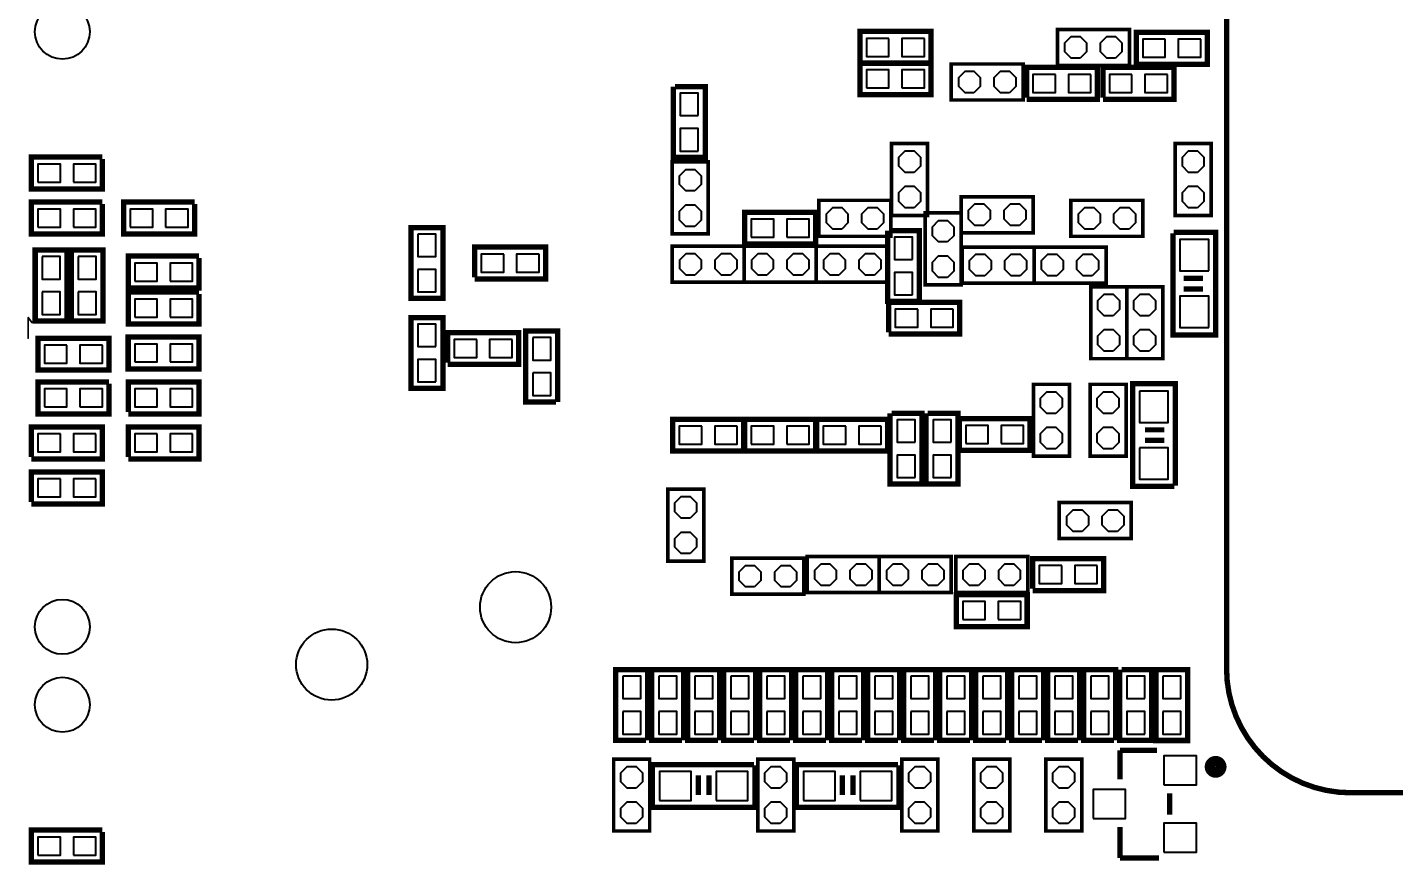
# Model space of a CAD drawing. Header units: millimetres. Extents: x -8 to 226, y -9 to 102.
# Drawn here: x 33.61 to 72.2, y 18.91 to 42.55 of the extents above; entities that cross this region are included whole.
import ezdxf

# ---------------------------------------------------------------- set-up
doc = ezdxf.new("R2010")
doc.units = ezdxf.units.MM
doc.header["$LTSCALE"] = 10
doc.layers.add('PG_SILKSCREEN_BOTTOM', color=3, linetype='Continuous')
doc.layers.add('PIN_BOTTOM', color=4, linetype='Continuous')
doc.styles.get("Standard").update_dxf_attribs({"font": 'isocp.shx', "width": 0.707, "bigfont": 'hztxt.shx'})

msp = doc.modelspace()

# ---------------------------------------------------------------- linework, layer by layer
at = {"layer": 'PG_SILKSCREEN_BOTTOM'}
for points in [[(67.452494, 74.560176, 0.1524, 0.1524, 0), (67.452494, 24.43988, 0.1524, 0.1524, 0)], [(57.107836, 41.533318, 0.150114, 0.150114, 0), (59.107832, 41.533318, 0.150114, 0.150114, 0), (59.107832, 42.433494, 0.150114, 0.150114, 0), (57.107836, 42.433494, 0.150114, 0.150114, 0), (57.107836, 41.583356, 0.150114, 0.150114, 0)], [(59.107832, 41.544494, 0.150114, 0.150114, 0), (57.107836, 41.544494, 0.150114, 0.150114, 0), (57.107836, 40.644318, 0.150114, 0.150114, 0), (59.107832, 40.644318, 0.150114, 0.150114, 0), (59.107832, 41.494456, 0.150114, 0.150114, 0)], [(61.806836, 40.517318, 0.150114, 0.150114, 0), (63.806832, 40.517318, 0.150114, 0.150114, 0), (63.806832, 41.417494, 0.150114, 0.150114, 0), (61.806836, 41.417494, 0.150114, 0.150114, 0), (61.806836, 40.567356, 0.150114, 0.150114, 0)], [(63.965836, 40.517318, 0.150114, 0.150114, 0), (65.965832, 40.517318, 0.150114, 0.150114, 0), (65.965832, 41.417494, 0.150114, 0.150114, 0), (63.965836, 41.417494, 0.150114, 0.150114, 0), (63.965836, 40.567356, 0.150114, 0.150114, 0)], [(51.8414, 40.87495, 0.150114, 0.150114, 0), (51.8414, 38.874954, 0.150114, 0.150114, 0), (52.741576, 38.874954, 0.150114, 0.150114, 0), (52.741576, 40.87495, 0.150114, 0.150114, 0), (51.891438, 40.87495, 0.150114, 0.150114, 0)], [(35.727132, 38.885114, 0.150114, 0.150114, 0), (33.727136, 38.885114, 0.150114, 0.150114, 0), (33.727136, 37.984938, 0.150114, 0.150114, 0), (35.727132, 37.984938, 0.150114, 0.150114, 0), (35.727132, 38.835076, 0.150114, 0.150114, 0)], [(35.727132, 37.615114, 0.150114, 0.150114, 0), (33.727136, 37.615114, 0.150114, 0.150114, 0), (33.727136, 36.714938, 0.150114, 0.150114, 0), (35.727132, 36.714938, 0.150114, 0.150114, 0), (35.727132, 37.565076, 0.150114, 0.150114, 0)], [(38.330632, 37.615114, 0.150114, 0.150114, 0), (36.330636, 37.615114, 0.150114, 0.150114, 0), (36.330636, 36.714938, 0.150114, 0.150114, 0), (38.330632, 36.714938, 0.150114, 0.150114, 0), (38.330632, 37.565076, 0.150114, 0.150114, 0)], [(57.8866, 36.81095, 0.150114, 0.150114, 0), (57.8866, 34.810954, 0.150114, 0.150114, 0), (58.786776, 34.810954, 0.150114, 0.150114, 0), (58.786776, 36.81095, 0.150114, 0.150114, 0), (57.936638, 36.81095, 0.150114, 0.150114, 0)], [(65.936368, 36.738052, 0.150114, 0.150114, 0), (65.936368, 33.864042, 0.150114, 0.150114, 0), (67.140328, 33.864042, 0.150114, 0.150114, 0), (67.140328, 36.763452, 0.150114, 0.150114, 0), (65.956688, 36.763452, 0.150114, 0.150114, 0)], [(46.236636, 35.444938, 0.150114, 0.150114, 0), (48.236632, 35.444938, 0.150114, 0.150114, 0), (48.236632, 36.345114, 0.150114, 0.150114, 0), (46.236636, 36.345114, 0.150114, 0.150114, 0), (46.236636, 35.494976, 0.150114, 0.150114, 0)], [(38.457632, 36.091114, 0.150114, 0.150114, 0), (36.457636, 36.091114, 0.150114, 0.150114, 0), (36.457636, 35.190938, 0.150114, 0.150114, 0), (38.457632, 35.190938, 0.150114, 0.150114, 0), (38.457632, 36.041076, 0.150114, 0.150114, 0)], [(66.240914, 35.465766, 0.150114, 0.150114, 0), (66.790824, 35.465766, 0.150114, 0.150114, 0)], [(38.457632, 35.075114, 0.150114, 0.150114, 0), (36.457636, 35.075114, 0.150114, 0.150114, 0), (36.457636, 34.174938, 0.150114, 0.150114, 0), (38.457632, 34.174938, 0.150114, 0.150114, 0), (38.457632, 35.025076, 0.150114, 0.150114, 0)], [(66.240914, 35.165538, 0.150114, 0.150114, 0), (66.790824, 35.165538, 0.150114, 0.150114, 0)], [(57.92089, 33.887664, 0.150114, 0.150114, 0), (59.920886, 33.887664, 0.150114, 0.150114, 0), (59.920886, 34.78784, 0.150114, 0.150114, 0), (57.92089, 34.78784, 0.150114, 0.150114, 0), (57.92089, 33.937702, 0.150114, 0.150114, 0)], [(45.474636, 33.031938, 0.150114, 0.150114, 0), (47.474632, 33.031938, 0.150114, 0.150114, 0), (47.474632, 33.932114, 0.150114, 0.150114, 0), (45.474636, 33.932114, 0.150114, 0.150114, 0), (45.474636, 33.081976, 0.150114, 0.150114, 0)], [(48.575722, 31.974028, 0.150114, 0.150114, 0), (48.575722, 33.974024, 0.150114, 0.150114, 0), (47.675546, 33.974024, 0.150114, 0.150114, 0), (47.675546, 31.974028, 0.150114, 0.150114, 0), (48.525684, 31.974028, 0.150114, 0.150114, 0)], [(35.912806, 32.535114, 0.150114, 0.150114, 0), (33.91281, 32.535114, 0.150114, 0.150114, 0), (33.91281, 31.634938, 0.150114, 0.150114, 0), (35.912806, 31.634938, 0.150114, 0.150114, 0), (35.912806, 32.485076, 0.150114, 0.150114, 0)], [(36.45789, 31.634938, 0.150114, 0.150114, 0), (38.457886, 31.634938, 0.150114, 0.150114, 0), (38.457886, 32.535114, 0.150114, 0.150114, 0), (36.45789, 32.535114, 0.150114, 0.150114, 0), (36.45789, 31.684976, 0.150114, 0.150114, 0)], [(66.002408, 29.613352, 0.150114, 0.150114, 0), (66.002408, 32.487362, 0.150114, 0.150114, 0), (64.798448, 32.487362, 0.150114, 0.150114, 0), (64.798448, 29.587952, 0.150114, 0.150114, 0), (65.982088, 29.587952, 0.150114, 0.150114, 0)], [(57.956196, 31.65475, 0.150114, 0.150114, 0), (57.956196, 29.654754, 0.150114, 0.150114, 0), (58.856372, 29.654754, 0.150114, 0.150114, 0), (58.856372, 31.65475, 0.150114, 0.150114, 0), (58.006234, 31.65475, 0.150114, 0.150114, 0)], [(58.972196, 31.65475, 0.150114, 0.150114, 0), (58.972196, 29.654754, 0.150114, 0.150114, 0), (59.872372, 29.654754, 0.150114, 0.150114, 0), (59.872372, 31.65475, 0.150114, 0.150114, 0), (59.022234, 31.65475, 0.150114, 0.150114, 0)], [(33.727136, 30.364938, 0.150114, 0.150114, 0), (35.727132, 30.364938, 0.150114, 0.150114, 0), (35.727132, 31.265114, 0.150114, 0.150114, 0), (33.727136, 31.265114, 0.150114, 0.150114, 0), (33.727136, 30.414976, 0.150114, 0.150114, 0)], [(36.45789, 30.364938, 0.150114, 0.150114, 0), (38.457886, 30.364938, 0.150114, 0.150114, 0), (38.457886, 31.265114, 0.150114, 0.150114, 0), (36.45789, 31.265114, 0.150114, 0.150114, 0), (36.45789, 30.414976, 0.150114, 0.150114, 0)], [(55.856886, 31.48584, 0.150114, 0.150114, 0), (53.85689, 31.48584, 0.150114, 0.150114, 0), (53.85689, 30.585664, 0.150114, 0.150114, 0), (55.856886, 30.585664, 0.150114, 0.150114, 0), (55.856886, 31.435802, 0.150114, 0.150114, 0)], [(55.88889, 30.585664, 0.150114, 0.150114, 0), (57.888886, 30.585664, 0.150114, 0.150114, 0), (57.888886, 31.48584, 0.150114, 0.150114, 0), (55.88889, 31.48584, 0.150114, 0.150114, 0), (55.88889, 30.635702, 0.150114, 0.150114, 0)], [(65.697862, 31.185866, 0.150114, 0.150114, 0), (65.147952, 31.185866, 0.150114, 0.150114, 0)], [(65.697862, 30.885638, 0.150114, 0.150114, 0), (65.147952, 30.885638, 0.150114, 0.150114, 0)], [(33.727136, 29.094938, 0.150114, 0.150114, 0), (35.727132, 29.094938, 0.150114, 0.150114, 0), (35.727132, 29.995114, 0.150114, 0.150114, 0), (33.727136, 29.995114, 0.150114, 0.150114, 0), (33.727136, 29.144976, 0.150114, 0.150114, 0)], [(61.98489, 26.648664, 0.150114, 0.150114, 0), (63.984886, 26.648664, 0.150114, 0.150114, 0), (63.984886, 27.54884, 0.150114, 0.150114, 0), (61.98489, 27.54884, 0.150114, 0.150114, 0), (61.98489, 26.698702, 0.150114, 0.150114, 0)], [(51.115722, 22.415754, 0.150114, 0.150114, 0), (51.115722, 24.41575, 0.150114, 0.150114, 0), (50.215546, 24.41575, 0.150114, 0.150114, 0), (50.215546, 22.415754, 0.150114, 0.150114, 0), (51.065684, 22.415754, 0.150114, 0.150114, 0)], [(52.131722, 22.415754, 0.150114, 0.150114, 0), (52.131722, 24.41575, 0.150114, 0.150114, 0), (51.231546, 24.41575, 0.150114, 0.150114, 0), (51.231546, 22.415754, 0.150114, 0.150114, 0), (52.081684, 22.415754, 0.150114, 0.150114, 0)], [(53.147722, 22.415754, 0.150114, 0.150114, 0), (53.147722, 24.41575, 0.150114, 0.150114, 0), (52.247546, 24.41575, 0.150114, 0.150114, 0), (52.247546, 22.415754, 0.150114, 0.150114, 0), (53.097684, 22.415754, 0.150114, 0.150114, 0)], [(54.163722, 22.415754, 0.150114, 0.150114, 0), (54.163722, 24.41575, 0.150114, 0.150114, 0), (53.263546, 24.41575, 0.150114, 0.150114, 0), (53.263546, 22.415754, 0.150114, 0.150114, 0), (54.113684, 22.415754, 0.150114, 0.150114, 0)], [(55.179722, 22.415754, 0.150114, 0.150114, 0), (55.179722, 24.41575, 0.150114, 0.150114, 0), (54.279546, 24.41575, 0.150114, 0.150114, 0), (54.279546, 22.415754, 0.150114, 0.150114, 0), (55.129684, 22.415754, 0.150114, 0.150114, 0)], [(56.195722, 22.415754, 0.150114, 0.150114, 0), (56.195722, 24.41575, 0.150114, 0.150114, 0), (55.295546, 24.41575, 0.150114, 0.150114, 0), (55.295546, 22.415754, 0.150114, 0.150114, 0), (56.145684, 22.415754, 0.150114, 0.150114, 0)], [(57.211722, 22.415754, 0.150114, 0.150114, 0), (57.211722, 24.41575, 0.150114, 0.150114, 0), (56.311546, 24.41575, 0.150114, 0.150114, 0), (56.311546, 22.415754, 0.150114, 0.150114, 0), (57.161684, 22.415754, 0.150114, 0.150114, 0)], [(58.227722, 22.415754, 0.150114, 0.150114, 0), (58.227722, 24.41575, 0.150114, 0.150114, 0), (57.327546, 24.41575, 0.150114, 0.150114, 0), (57.327546, 22.415754, 0.150114, 0.150114, 0), (58.177684, 22.415754, 0.150114, 0.150114, 0)], [(59.243722, 22.415754, 0.150114, 0.150114, 0), (59.243722, 24.41575, 0.150114, 0.150114, 0), (58.343546, 24.41575, 0.150114, 0.150114, 0), (58.343546, 22.415754, 0.150114, 0.150114, 0), (59.193684, 22.415754, 0.150114, 0.150114, 0)], [(60.259722, 22.415754, 0.150114, 0.150114, 0), (60.259722, 24.41575, 0.150114, 0.150114, 0), (59.359546, 24.41575, 0.150114, 0.150114, 0), (59.359546, 22.415754, 0.150114, 0.150114, 0), (60.209684, 22.415754, 0.150114, 0.150114, 0)], [(61.275722, 22.415754, 0.150114, 0.150114, 0), (61.275722, 24.41575, 0.150114, 0.150114, 0), (60.375546, 24.41575, 0.150114, 0.150114, 0), (60.375546, 22.415754, 0.150114, 0.150114, 0), (61.225684, 22.415754, 0.150114, 0.150114, 0)], [(62.291722, 22.415754, 0.150114, 0.150114, 0), (62.291722, 24.41575, 0.150114, 0.150114, 0), (61.391546, 24.41575, 0.150114, 0.150114, 0), (61.391546, 22.415754, 0.150114, 0.150114, 0), (62.241684, 22.415754, 0.150114, 0.150114, 0)], [(63.307722, 22.415754, 0.150114, 0.150114, 0), (63.307722, 24.41575, 0.150114, 0.150114, 0), (62.407546, 24.41575, 0.150114, 0.150114, 0), (62.407546, 22.415754, 0.150114, 0.150114, 0), (63.257684, 22.415754, 0.150114, 0.150114, 0)], [(64.323722, 22.415754, 0.150114, 0.150114, 0), (64.323722, 24.41575, 0.150114, 0.150114, 0), (63.423546, 24.41575, 0.150114, 0.150114, 0), (63.423546, 22.415754, 0.150114, 0.150114, 0), (64.273684, 22.415754, 0.150114, 0.150114, 0)], [(64.439546, 24.41575, 0.150114, 0.150114, 0), (64.439546, 22.415754, 0.150114, 0.150114, 0), (65.339722, 22.415754, 0.150114, 0.150114, 0), (65.339722, 24.41575, 0.150114, 0.150114, 0), (64.489584, 24.41575, 0.150114, 0.150114, 0)], [(70.952614, 20.940014, 0.1524, 0.1524, -0.414211), (67.452494, 24.43988, 0.1524, 0.1524, 0)], [(65.493646, 22.141688, 0.150114, 0.150114, 0), (64.44361, 22.141688, 0.150114, 0.150114, 0)], [(64.44361, 22.141688, 0.150114, 0.150114, 0), (64.44361, 21.321776, 0.150114, 0.150114, 0)], [(54.120034, 21.734272, 0.150114, 0.150114, 0), (51.246024, 21.734272, 0.150114, 0.150114, 0), (51.246024, 20.530312, 0.150114, 0.150114, 0), (54.145434, 20.530312, 0.150114, 0.150114, 0), (54.145434, 21.713952, 0.150114, 0.150114, 0)], [(58.184034, 21.734272, 0.150114, 0.150114, 0), (55.310024, 21.734272, 0.150114, 0.150114, 0), (55.310024, 20.530312, 0.150114, 0.150114, 0), (58.209434, 20.530312, 0.150114, 0.150114, 0), (58.209434, 21.713952, 0.150114, 0.150114, 0)], [(52.54752, 21.429726, 0.150114, 0.150114, 0), (52.54752, 20.879816, 0.150114, 0.150114, 0)], [(52.847748, 21.429726, 0.150114, 0.150114, 0), (52.847748, 20.879816, 0.150114, 0.150114, 0)], [(56.61152, 21.429726, 0.150114, 0.150114, 0), (56.61152, 20.879816, 0.150114, 0.150114, 0)], [(56.911748, 21.429726, 0.150114, 0.150114, 0), (56.911748, 20.879816, 0.150114, 0.150114, 0)], [(65.843658, 20.321778, 0.150114, 0.150114, 0), (65.843658, 20.921726, 0.150114, 0.150114, 0)], [(70.952614, 20.940014, 0.1524, 0.1524, 0), (76.550774, 20.940014, 0.1524, 0.1524, 0)], [(35.727132, 19.885152, 0.150114, 0.150114, 0), (33.727136, 19.885152, 0.150114, 0.150114, 0), (33.727136, 18.984976, 0.150114, 0.150114, 0), (35.727132, 18.984976, 0.150114, 0.150114, 0), (35.727132, 19.835114, 0.150114, 0.150114, 0)], [(64.44361, 19.971766, 0.150114, 0.150114, 0), (64.44361, 19.101816, 0.150114, 0.150114, 0)], [(64.44361, 19.101816, 0.150114, 0.150114, 0), (65.543684, 19.101816, 0.150114, 0.150114, 0)]]:
    msp.add_lwpolyline(points, format="xyseb", dxfattribs=at)
for points in [[(64.711834, 42.491406, 0.1016, 0.1016, 0), (62.679834, 42.491406, 0.1016, 0.1016, 0), (62.679834, 41.475406, 0.1016, 0.1016, 0), (64.711834, 41.475406, 0.1016, 0.1016, 0)], [(64.90589, 41.507664, 0.1524, 0.1524, 0), (66.905886, 41.507664, 0.1524, 0.1524, 0), (66.905886, 42.40784, 0.1524, 0.1524, 0), (64.90589, 42.40784, 0.1524, 0.1524, 0)], [(61.714888, 41.513252, 0.1016, 0.1016, 0), (59.682888, 41.513252, 0.1016, 0.1016, 0), (59.682888, 40.497252, 0.1016, 0.1016, 0), (61.714888, 40.497252, 0.1016, 0.1016, 0)], [(57.999884, 39.271702, 0.1016, 0.1016, 0), (57.999884, 37.239702, 0.1016, 0.1016, 0), (59.015884, 37.239702, 0.1016, 0.1016, 0), (59.015884, 39.271702, 0.1016, 0.1016, 0)], [(67.016884, 37.239702, 0.1016, 0.1016, 0), (67.016884, 39.271702, 0.1016, 0.1016, 0), (66.000884, 39.271702, 0.1016, 0.1016, 0), (66.000884, 37.239702, 0.1016, 0.1016, 0)], [(52.824888, 36.719002, 0.1016, 0.1016, 0), (52.824888, 38.751002, 0.1016, 0.1016, 0), (51.808888, 38.751002, 0.1016, 0.1016, 0), (51.808888, 36.719002, 0.1016, 0.1016, 0)], [(61.994288, 37.766752, 0.1016, 0.1016, 0), (59.962288, 37.766752, 0.1016, 0.1016, 0), (59.962288, 36.750752, 0.1016, 0.1016, 0), (61.994288, 36.750752, 0.1016, 0.1016, 0)], [(55.948834, 36.649406, 0.1016, 0.1016, 0), (57.980834, 36.649406, 0.1016, 0.1016, 0), (57.980834, 37.665406, 0.1016, 0.1016, 0), (55.948834, 37.665406, 0.1016, 0.1016, 0)], [(63.060834, 36.649406, 0.1016, 0.1016, 0), (65.092834, 36.649406, 0.1016, 0.1016, 0), (65.092834, 37.665406, 0.1016, 0.1016, 0), (63.060834, 37.665406, 0.1016, 0.1016, 0)], [(55.856886, 37.32784, 0.1524, 0.1524, 0), (53.85689, 37.32784, 0.1524, 0.1524, 0), (53.85689, 36.427664, 0.1524, 0.1524, 0), (55.856886, 36.427664, 0.1524, 0.1524, 0)], [(59.962288, 35.277552, 0.1016, 0.1016, 0), (59.962288, 37.309552, 0.1016, 0.1016, 0), (58.946288, 37.309552, 0.1016, 0.1016, 0), (58.946288, 35.277552, 0.1016, 0.1016, 0)], [(45.337222, 34.895028, 0.1524, 0.1524, 0), (45.337222, 36.895024, 0.1524, 0.1524, 0), (44.437046, 36.895024, 0.1524, 0.1524, 0), (44.437046, 34.895028, 0.1524, 0.1524, 0)], [(34.732722, 34.260028, 0.1524, 0.1524, 0), (34.732722, 36.260024, 0.1524, 0.1524, 0), (33.832546, 36.260024, 0.1524, 0.1524, 0), (33.832546, 34.260028, 0.1524, 0.1524, 0)], [(35.748722, 34.260028, 0.1524, 0.1524, 0), (35.748722, 36.260024, 0.1524, 0.1524, 0), (34.848546, 36.260024, 0.1524, 0.1524, 0), (34.848546, 34.260028, 0.1524, 0.1524, 0)], [(53.840888, 36.369752, 0.1016, 0.1016, 0), (51.808888, 36.369752, 0.1016, 0.1016, 0), (51.808888, 35.353752, 0.1016, 0.1016, 0), (53.840888, 35.353752, 0.1016, 0.1016, 0)], [(55.872888, 36.369752, 0.1016, 0.1016, 0), (53.840888, 36.369752, 0.1016, 0.1016, 0), (53.840888, 35.353752, 0.1016, 0.1016, 0), (55.872888, 35.353752, 0.1016, 0.1016, 0)], [(55.872888, 35.353752, 0.1016, 0.1016, 0), (57.904888, 35.353752, 0.1016, 0.1016, 0), (57.904888, 36.369752, 0.1016, 0.1016, 0), (55.872888, 36.369752, 0.1016, 0.1016, 0)], [(62.019688, 36.344352, 0.1016, 0.1016, 0), (59.987688, 36.344352, 0.1016, 0.1016, 0), (59.987688, 35.328352, 0.1016, 0.1016, 0), (62.019688, 35.328352, 0.1016, 0.1016, 0)], [(62.019688, 35.328352, 0.1016, 0.1016, 0), (64.051688, 35.328352, 0.1016, 0.1016, 0), (64.051688, 36.344352, 0.1016, 0.1016, 0), (62.019688, 36.344352, 0.1016, 0.1016, 0)], [(63.619888, 35.226752, 0.1016, 0.1016, 0), (63.619888, 33.194752, 0.1016, 0.1016, 0), (64.635888, 33.194752, 0.1016, 0.1016, 0), (64.635888, 35.226752, 0.1016, 0.1016, 0)], [(64.635888, 35.226752, 0.1016, 0.1016, 0), (64.635888, 33.194752, 0.1016, 0.1016, 0), (65.651888, 33.194752, 0.1016, 0.1016, 0), (65.651888, 35.226752, 0.1016, 0.1016, 0)], [(44.437046, 34.355024, 0.1524, 0.1524, 0), (44.437046, 32.355028, 0.1524, 0.1524, 0), (45.337222, 32.355028, 0.1524, 0.1524, 0), (45.337222, 34.355024, 0.1524, 0.1524, 0)], [(33.91281, 32.871664, 0.1524, 0.1524, 0), (35.912806, 32.871664, 0.1524, 0.1524, 0), (35.912806, 33.77184, 0.1524, 0.1524, 0), (33.91281, 33.77184, 0.1524, 0.1524, 0)], [(38.457632, 33.805114, 0.1524, 0.1524, 0), (36.457636, 33.805114, 0.1524, 0.1524, 0), (36.457636, 32.904938, 0.1524, 0.1524, 0), (38.457632, 32.904938, 0.1524, 0.1524, 0)], [(63.016384, 30.438852, 0.1016, 0.1016, 0), (63.016384, 32.470852, 0.1016, 0.1016, 0), (62.000384, 32.470852, 0.1016, 0.1016, 0), (62.000384, 30.438852, 0.1016, 0.1016, 0)], [(64.616584, 30.438852, 0.1016, 0.1016, 0), (64.616584, 32.470852, 0.1016, 0.1016, 0), (63.600584, 32.470852, 0.1016, 0.1016, 0), (63.600584, 30.438852, 0.1016, 0.1016, 0)], [(51.82489, 30.585664, 0.1524, 0.1524, 0), (53.824886, 30.585664, 0.1524, 0.1524, 0), (53.824886, 31.48584, 0.1524, 0.1524, 0), (51.82489, 31.48584, 0.1524, 0.1524, 0)], [(61.908182, 31.50489, 0.1524, 0.1524, 0), (59.908186, 31.50489, 0.1524, 0.1524, 0), (59.908186, 30.604714, 0.1524, 0.1524, 0), (61.908182, 30.604714, 0.1524, 0.1524, 0)], [(51.681888, 29.511752, 0.1016, 0.1016, 0), (51.681888, 27.479752, 0.1016, 0.1016, 0), (52.697888, 27.479752, 0.1016, 0.1016, 0), (52.697888, 29.511752, 0.1016, 0.1016, 0)], [(62.730888, 28.114752, 0.1016, 0.1016, 0), (64.762888, 28.114752, 0.1016, 0.1016, 0), (64.762888, 29.130752, 0.1016, 0.1016, 0), (62.730888, 29.130752, 0.1016, 0.1016, 0)], [(53.491384, 26.546302, 0.1016, 0.1016, 0), (55.523384, 26.546302, 0.1016, 0.1016, 0), (55.523384, 27.562302, 0.1016, 0.1016, 0), (53.491384, 27.562302, 0.1016, 0.1016, 0)], [(55.618888, 26.590752, 0.1016, 0.1016, 0), (57.650888, 26.590752, 0.1016, 0.1016, 0), (57.650888, 27.606752, 0.1016, 0.1016, 0), (55.618888, 27.606752, 0.1016, 0.1016, 0)], [(59.682888, 27.606752, 0.1016, 0.1016, 0), (57.650888, 27.606752, 0.1016, 0.1016, 0), (57.650888, 26.590752, 0.1016, 0.1016, 0), (59.682888, 26.590752, 0.1016, 0.1016, 0)], [(61.841888, 27.606752, 0.1016, 0.1016, 0), (59.809888, 27.606752, 0.1016, 0.1016, 0), (59.809888, 26.590752, 0.1016, 0.1016, 0), (61.841888, 26.590752, 0.1016, 0.1016, 0)], [(61.825886, 26.53284, 0.1524, 0.1524, 0), (59.82589, 26.53284, 0.1524, 0.1524, 0), (59.82589, 25.632664, 0.1524, 0.1524, 0), (61.825886, 25.632664, 0.1524, 0.1524, 0)], [(66.355722, 22.415754, 0.1524, 0.1524, 0), (66.355722, 24.41575, 0.1524, 0.1524, 0), (65.455546, 24.41575, 0.1524, 0.1524, 0), (65.455546, 22.415754, 0.1524, 0.1524, 0)], [(50.157634, 21.891752, 0.1016, 0.1016, 0), (50.157634, 19.859752, 0.1016, 0.1016, 0), (51.173634, 19.859752, 0.1016, 0.1016, 0), (51.173634, 21.891752, 0.1016, 0.1016, 0)], [(54.221634, 21.891752, 0.1016, 0.1016, 0), (54.221634, 19.859752, 0.1016, 0.1016, 0), (55.237634, 19.859752, 0.1016, 0.1016, 0), (55.237634, 21.891752, 0.1016, 0.1016, 0)], [(58.285634, 21.891752, 0.1016, 0.1016, 0), (58.285634, 19.859752, 0.1016, 0.1016, 0), (59.301634, 19.859752, 0.1016, 0.1016, 0), (59.301634, 21.891752, 0.1016, 0.1016, 0)], [(60.317634, 21.891752, 0.1016, 0.1016, 0), (60.317634, 19.859752, 0.1016, 0.1016, 0), (61.333634, 19.859752, 0.1016, 0.1016, 0), (61.333634, 21.891752, 0.1016, 0.1016, 0)], [(62.349634, 21.891752, 0.1016, 0.1016, 0), (62.349634, 19.859752, 0.1016, 0.1016, 0), (63.365634, 19.859752, 0.1016, 0.1016, 0), (63.365634, 21.891752, 0.1016, 0.1016, 0)], [(67.301618, 21.671788, 0.299974, 0.299974, 1), (66.985642, 21.671788, 0.299974, 0.299974, 1)]]:
    msp.add_lwpolyline(points, format="xyseb", close=True, dxfattribs=at)
at = {"layer": 'PIN_BOTTOM'}
for points in [[(57.925462, 42.237406), (57.290462, 42.237406), (57.290462, 41.729406), (57.925462, 41.729406)], [(58.925206, 42.237406), (58.290206, 42.237406), (58.290206, 41.729406), (58.925206, 41.729406)], [(63.321956, 41.678606), (63.06946, 41.678606), (62.890908, 41.857158), (62.890908, 42.109654), (63.06946, 42.288206), (63.321956, 42.288206), (63.500508, 42.109654), (63.500508, 41.857158)], [(64.322208, 41.678606), (64.069712, 41.678606), (63.89116, 41.857158), (63.89116, 42.109654), (64.069712, 42.288206), (64.322208, 42.288206), (64.50076, 42.109654), (64.50076, 41.857158)], [(65.723516, 42.211752), (65.088516, 42.211752), (65.088516, 41.703752), (65.723516, 41.703752)], [(66.72326, 42.211752), (66.08826, 42.211752), (66.08826, 41.703752), (66.72326, 41.703752)], [(57.290462, 40.840406), (57.925462, 40.840406), (57.925462, 41.348406), (57.290462, 41.348406)], [(58.290206, 40.840406), (58.925206, 40.840406), (58.925206, 41.348406), (58.290206, 41.348406)], [(60.32501, 40.700452), (60.072514, 40.700452), (59.893962, 40.879004), (59.893962, 41.1315), (60.072514, 41.310052), (60.32501, 41.310052), (60.503562, 41.1315), (60.503562, 40.879004)], [(61.325262, 40.700452), (61.072766, 40.700452), (60.894214, 40.879004), (60.894214, 41.1315), (61.072766, 41.310052), (61.325262, 41.310052), (61.503814, 41.1315), (61.503814, 40.879004)], [(62.624462, 41.221406), (61.989462, 41.221406), (61.989462, 40.713406), (62.624462, 40.713406)], [(63.624206, 41.221406), (62.989206, 41.221406), (62.989206, 40.713406), (63.624206, 40.713406)], [(64.783462, 41.221406), (64.148462, 41.221406), (64.148462, 40.713406), (64.783462, 40.713406)], [(65.783206, 41.221406), (65.148206, 41.221406), (65.148206, 40.713406), (65.783206, 40.713406)], [(52.545488, 40.057324), (52.545488, 40.692324), (52.037488, 40.692324), (52.037488, 40.057324)], [(52.545488, 39.05758), (52.545488, 39.69258), (52.037488, 39.69258), (52.037488, 39.05758)], [(58.634132, 38.451028), (58.381636, 38.451028), (58.203084, 38.62958), (58.203084, 38.882076), (58.381636, 39.060628), (58.634132, 39.060628), (58.812684, 38.882076), (58.812684, 38.62958)], [(66.635132, 38.451028), (66.382636, 38.451028), (66.204084, 38.62958), (66.204084, 38.882076), (66.382636, 39.060628), (66.635132, 39.060628), (66.813684, 38.882076), (66.813684, 38.62958)], [(33.909762, 38.181026), (34.544762, 38.181026), (34.544762, 38.689026), (33.909762, 38.689026)], [(34.909506, 38.181026), (35.544506, 38.181026), (35.544506, 38.689026), (34.909506, 38.689026)], [(52.443136, 37.930328), (52.19064, 37.930328), (52.012088, 38.10888), (52.012088, 38.361376), (52.19064, 38.539928), (52.443136, 38.539928), (52.621688, 38.361376), (52.621688, 38.10888)], [(58.634132, 37.450776), (58.381636, 37.450776), (58.203084, 37.629328), (58.203084, 37.881824), (58.381636, 38.060376), (58.634132, 38.060376), (58.812684, 37.881824), (58.812684, 37.629328)], [(66.635132, 37.450776), (66.382636, 37.450776), (66.204084, 37.629328), (66.204084, 37.881824), (66.382636, 38.060376), (66.635132, 38.060376), (66.813684, 37.881824), (66.813684, 37.629328)], [(52.443136, 36.930076), (52.19064, 36.930076), (52.012088, 37.108628), (52.012088, 37.361124), (52.19064, 37.539676), (52.443136, 37.539676), (52.621688, 37.361124), (52.621688, 37.108628)], [(56.590956, 36.852606), (56.33846, 36.852606), (56.159908, 37.031158), (56.159908, 37.283654), (56.33846, 37.462206), (56.590956, 37.462206), (56.769508, 37.283654), (56.769508, 37.031158)], [(57.591208, 36.852606), (57.338712, 36.852606), (57.16016, 37.031158), (57.16016, 37.283654), (57.338712, 37.462206), (57.591208, 37.462206), (57.76976, 37.283654), (57.76976, 37.031158)], [(60.60441, 36.953952), (60.351914, 36.953952), (60.173362, 37.132504), (60.173362, 37.385), (60.351914, 37.563552), (60.60441, 37.563552), (60.782962, 37.385), (60.782962, 37.132504)], [(61.604662, 36.953952), (61.352166, 36.953952), (61.173614, 37.132504), (61.173614, 37.385), (61.352166, 37.563552), (61.604662, 37.563552), (61.783214, 37.385), (61.783214, 37.132504)], [(63.702956, 36.852606), (63.45046, 36.852606), (63.271908, 37.031158), (63.271908, 37.283654), (63.45046, 37.462206), (63.702956, 37.462206), (63.881508, 37.283654), (63.881508, 37.031158)], [(64.703208, 36.852606), (64.450712, 36.852606), (64.27216, 37.031158), (64.27216, 37.283654), (64.450712, 37.462206), (64.703208, 37.462206), (64.88176, 37.283654), (64.88176, 37.031158)], [(33.909762, 36.911026), (34.544762, 36.911026), (34.544762, 37.419026), (33.909762, 37.419026)], [(34.909506, 36.911026), (35.544506, 36.911026), (35.544506, 37.419026), (34.909506, 37.419026)], [(36.513262, 36.911026), (37.148262, 36.911026), (37.148262, 37.419026), (36.513262, 37.419026)], [(37.513006, 36.911026), (38.148006, 36.911026), (38.148006, 37.419026), (37.513006, 37.419026)], [(54.039516, 36.623752), (54.674516, 36.623752), (54.674516, 37.131752), (54.039516, 37.131752)], [(55.03926, 36.623752), (55.67426, 36.623752), (55.67426, 37.131752), (55.03926, 37.131752)], [(59.580536, 36.488878), (59.32804, 36.488878), (59.149488, 36.66743), (59.149488, 36.919926), (59.32804, 37.098478), (59.580536, 37.098478), (59.759088, 36.919926), (59.759088, 36.66743)], [(44.633134, 36.712398), (44.633134, 36.077398), (45.141134, 36.077398), (45.141134, 36.712398)], [(58.590688, 35.993324), (58.590688, 36.628324), (58.082688, 36.628324), (58.082688, 35.993324)], [(66.947288, 35.671252), (66.947288, 36.560252), (66.134488, 36.560252), (66.134488, 35.671252)], [(34.028634, 36.077398), (34.028634, 35.442398), (34.536634, 35.442398), (34.536634, 36.077398)], [(35.044634, 36.077398), (35.044634, 35.442398), (35.552634, 35.442398), (35.552634, 36.077398)], [(36.640262, 35.387026), (37.275262, 35.387026), (37.275262, 35.895026), (36.640262, 35.895026)], [(37.640006, 35.387026), (38.275006, 35.387026), (38.275006, 35.895026), (37.640006, 35.895026)], [(47.054262, 36.149026), (46.419262, 36.149026), (46.419262, 35.641026), (47.054262, 35.641026)], [(48.054006, 36.149026), (47.419006, 36.149026), (47.419006, 35.641026), (48.054006, 35.641026)], [(52.45101, 35.556952), (52.198514, 35.556952), (52.019962, 35.735504), (52.019962, 35.988), (52.198514, 36.166552), (52.45101, 36.166552), (52.629562, 35.988), (52.629562, 35.735504)], [(53.451262, 35.556952), (53.198766, 35.556952), (53.020214, 35.735504), (53.020214, 35.988), (53.198766, 36.166552), (53.451262, 36.166552), (53.629814, 35.988), (53.629814, 35.735504)], [(54.48301, 35.556952), (54.230514, 35.556952), (54.051962, 35.735504), (54.051962, 35.988), (54.230514, 36.166552), (54.48301, 36.166552), (54.661562, 35.988), (54.661562, 35.735504)], [(55.483262, 35.556952), (55.230766, 35.556952), (55.052214, 35.735504), (55.052214, 35.988), (55.230766, 36.166552), (55.483262, 36.166552), (55.661814, 35.988), (55.661814, 35.735504)], [(56.51501, 35.556952), (56.262514, 35.556952), (56.083962, 35.735504), (56.083962, 35.988), (56.262514, 36.166552), (56.51501, 36.166552), (56.693562, 35.988), (56.693562, 35.735504)], [(57.515262, 35.556952), (57.262766, 35.556952), (57.084214, 35.735504), (57.084214, 35.988), (57.262766, 36.166552), (57.515262, 36.166552), (57.693814, 35.988), (57.693814, 35.735504)], [(59.580536, 35.488626), (59.32804, 35.488626), (59.149488, 35.667178), (59.149488, 35.919674), (59.32804, 36.098226), (59.580536, 36.098226), (59.759088, 35.919674), (59.759088, 35.667178)], [(60.62981, 35.531552), (60.377314, 35.531552), (60.198762, 35.710104), (60.198762, 35.9626), (60.377314, 36.141152), (60.62981, 36.141152), (60.808362, 35.9626), (60.808362, 35.710104)], [(61.630062, 35.531552), (61.377566, 35.531552), (61.199014, 35.710104), (61.199014, 35.9626), (61.377566, 36.141152), (61.630062, 36.141152), (61.808614, 35.9626), (61.808614, 35.710104)], [(62.66181, 35.531552), (62.409314, 35.531552), (62.230762, 35.710104), (62.230762, 35.9626), (62.409314, 36.141152), (62.66181, 36.141152), (62.840362, 35.9626), (62.840362, 35.710104)], [(63.662062, 35.531552), (63.409566, 35.531552), (63.231014, 35.710104), (63.231014, 35.9626), (63.409566, 36.141152), (63.662062, 36.141152), (63.840614, 35.9626), (63.840614, 35.710104)], [(44.633134, 35.712654), (44.633134, 35.077654), (45.141134, 35.077654), (45.141134, 35.712654)], [(58.590688, 34.99358), (58.590688, 35.62858), (58.082688, 35.62858), (58.082688, 34.99358)], [(34.028634, 35.077654), (34.028634, 34.442654), (34.536634, 34.442654), (34.536634, 35.077654)], [(35.044634, 35.077654), (35.044634, 34.442654), (35.552634, 34.442654), (35.552634, 35.077654)], [(36.640262, 34.371026), (37.275262, 34.371026), (37.275262, 34.879026), (36.640262, 34.879026)], [(37.640006, 34.371026), (38.275006, 34.371026), (38.275006, 34.879026), (37.640006, 34.879026)], [(64.254136, 34.406078), (64.00164, 34.406078), (63.823088, 34.58463), (63.823088, 34.837126), (64.00164, 35.015678), (64.254136, 35.015678), (64.432688, 34.837126), (64.432688, 34.58463)], [(65.270136, 34.406078), (65.01764, 34.406078), (64.839088, 34.58463), (64.839088, 34.837126), (65.01764, 35.015678), (65.270136, 35.015678), (65.448688, 34.837126), (65.448688, 34.58463)], [(66.947288, 34.071052), (66.947288, 34.960052), (66.134488, 34.960052), (66.134488, 34.071052)], [(58.738516, 34.591752), (58.103516, 34.591752), (58.103516, 34.083752), (58.738516, 34.083752)], [(59.73826, 34.591752), (59.10326, 34.591752), (59.10326, 34.083752), (59.73826, 34.083752)], [(45.141134, 33.537398), (45.141134, 34.172398), (44.633134, 34.172398), (44.633134, 33.537398)], [(64.254136, 33.405826), (64.00164, 33.405826), (63.823088, 33.584378), (63.823088, 33.836874), (64.00164, 34.015426), (64.254136, 34.015426), (64.432688, 33.836874), (64.432688, 33.584378)], [(65.270136, 33.405826), (65.01764, 33.405826), (64.839088, 33.584378), (64.839088, 33.836874), (65.01764, 34.015426), (65.270136, 34.015426), (65.448688, 33.836874), (65.448688, 33.584378)], [(34.730436, 33.575752), (34.095436, 33.575752), (34.095436, 33.067752), (34.730436, 33.067752)], [(35.73018, 33.575752), (35.09518, 33.575752), (35.09518, 33.067752), (35.73018, 33.067752)], [(36.640262, 33.101026), (37.275262, 33.101026), (37.275262, 33.609026), (36.640262, 33.609026)], [(37.640006, 33.101026), (38.275006, 33.101026), (38.275006, 33.609026), (37.640006, 33.609026)], [(46.292262, 33.736026), (45.657262, 33.736026), (45.657262, 33.228026), (46.292262, 33.228026)], [(47.292006, 33.736026), (46.657006, 33.736026), (46.657006, 33.228026), (47.292006, 33.228026)], [(47.871634, 33.791398), (47.871634, 33.156398), (48.379634, 33.156398), (48.379634, 33.791398)], [(45.141134, 32.537654), (45.141134, 33.172654), (44.633134, 33.172654), (44.633134, 32.537654)], [(47.871634, 32.791654), (47.871634, 32.156654), (48.379634, 32.156654), (48.379634, 32.791654)], [(34.095436, 31.831026), (34.730436, 31.831026), (34.730436, 32.339026), (34.095436, 32.339026)], [(35.09518, 31.831026), (35.73018, 31.831026), (35.73018, 32.339026), (35.09518, 32.339026)], [(37.275516, 32.339026), (36.640516, 32.339026), (36.640516, 31.831026), (37.275516, 31.831026)], [(38.27526, 32.339026), (37.64026, 32.339026), (37.64026, 31.831026), (38.27526, 31.831026)], [(62.634632, 31.650178), (62.382136, 31.650178), (62.203584, 31.82873), (62.203584, 32.081226), (62.382136, 32.259778), (62.634632, 32.259778), (62.813184, 32.081226), (62.813184, 31.82873)], [(64.234832, 31.650178), (63.982336, 31.650178), (63.803784, 31.82873), (63.803784, 32.081226), (63.982336, 32.259778), (64.234832, 32.259778), (64.413384, 32.081226), (64.413384, 31.82873)], [(64.991488, 32.280352), (64.991488, 31.391352), (65.804288, 31.391352), (65.804288, 32.280352)], [(52.642516, 31.289752), (52.007516, 31.289752), (52.007516, 30.781752), (52.642516, 30.781752)], [(53.64226, 31.289752), (53.00726, 31.289752), (53.00726, 30.781752), (53.64226, 30.781752)], [(54.039516, 30.781752), (54.674516, 30.781752), (54.674516, 31.289752), (54.039516, 31.289752)], [(55.03926, 30.781752), (55.67426, 30.781752), (55.67426, 31.289752), (55.03926, 31.289752)], [(56.706516, 31.289752), (56.071516, 31.289752), (56.071516, 30.781752), (56.706516, 30.781752)], [(57.70626, 31.289752), (57.07126, 31.289752), (57.07126, 30.781752), (57.70626, 30.781752)], [(58.660284, 30.837124), (58.660284, 31.472124), (58.152284, 31.472124), (58.152284, 30.837124)], [(59.676284, 30.837124), (59.676284, 31.472124), (59.168284, 31.472124), (59.168284, 30.837124)], [(60.090812, 30.800802), (60.725812, 30.800802), (60.725812, 31.308802), (60.090812, 31.308802)], [(61.090556, 30.800802), (61.725556, 30.800802), (61.725556, 31.308802), (61.090556, 31.308802)], [(62.634632, 30.649926), (62.382136, 30.649926), (62.203584, 30.828478), (62.203584, 31.080974), (62.382136, 31.259526), (62.634632, 31.259526), (62.813184, 31.080974), (62.813184, 30.828478)], [(64.234832, 30.649926), (63.982336, 30.649926), (63.803784, 30.828478), (63.803784, 31.080974), (63.982336, 31.259526), (64.234832, 31.259526), (64.413384, 31.080974), (64.413384, 30.828478)], [(34.544762, 31.069026), (33.909762, 31.069026), (33.909762, 30.561026), (34.544762, 30.561026)], [(35.544506, 31.069026), (34.909506, 31.069026), (34.909506, 30.561026), (35.544506, 30.561026)], [(37.275516, 31.069026), (36.640516, 31.069026), (36.640516, 30.561026), (37.275516, 30.561026)], [(38.27526, 31.069026), (37.64026, 31.069026), (37.64026, 30.561026), (38.27526, 30.561026)], [(64.991488, 30.680152), (64.991488, 29.791152), (65.804288, 29.791152), (65.804288, 30.680152)], [(58.660284, 29.83738), (58.660284, 30.47238), (58.152284, 30.47238), (58.152284, 29.83738)], [(59.676284, 29.83738), (59.676284, 30.47238), (59.168284, 30.47238), (59.168284, 29.83738)], [(34.544762, 29.799026), (33.909762, 29.799026), (33.909762, 29.291026), (34.544762, 29.291026)], [(35.544506, 29.799026), (34.909506, 29.799026), (34.909506, 29.291026), (35.544506, 29.291026)], [(52.316136, 28.691078), (52.06364, 28.691078), (51.885088, 28.86963), (51.885088, 29.122126), (52.06364, 29.300678), (52.316136, 29.300678), (52.494688, 29.122126), (52.494688, 28.86963)], [(63.37301, 28.317952), (63.120514, 28.317952), (62.941962, 28.496504), (62.941962, 28.749), (63.120514, 28.927552), (63.37301, 28.927552), (63.551562, 28.749), (63.551562, 28.496504)], [(64.373262, 28.317952), (64.120766, 28.317952), (63.942214, 28.496504), (63.942214, 28.749), (64.120766, 28.927552), (64.373262, 28.927552), (64.551814, 28.749), (64.551814, 28.496504)], [(52.316136, 27.690826), (52.06364, 27.690826), (51.885088, 27.869378), (51.885088, 28.121874), (52.06364, 28.300426), (52.316136, 28.300426), (52.494688, 28.121874), (52.494688, 27.869378)], [(56.26101, 26.793952), (56.008514, 26.793952), (55.829962, 26.972504), (55.829962, 27.225), (56.008514, 27.403552), (56.26101, 27.403552), (56.439562, 27.225), (56.439562, 26.972504)], [(57.261262, 26.793952), (57.008766, 26.793952), (56.830214, 26.972504), (56.830214, 27.225), (57.008766, 27.403552), (57.261262, 27.403552), (57.439814, 27.225), (57.439814, 26.972504)], [(58.29301, 26.793952), (58.040514, 26.793952), (57.861962, 26.972504), (57.861962, 27.225), (58.040514, 27.403552), (58.29301, 27.403552), (58.471562, 27.225), (58.471562, 26.972504)], [(59.293262, 26.793952), (59.040766, 26.793952), (58.862214, 26.972504), (58.862214, 27.225), (59.040766, 27.403552), (59.293262, 27.403552), (59.471814, 27.225), (59.471814, 26.972504)], [(60.45201, 26.793952), (60.199514, 26.793952), (60.020962, 26.972504), (60.020962, 27.225), (60.199514, 27.403552), (60.45201, 27.403552), (60.630562, 27.225), (60.630562, 26.972504)], [(61.452262, 26.793952), (61.199766, 26.793952), (61.021214, 26.972504), (61.021214, 27.225), (61.199766, 27.403552), (61.452262, 27.403552), (61.630814, 27.225), (61.630814, 26.972504)], [(54.133506, 26.749502), (53.88101, 26.749502), (53.702458, 26.928054), (53.702458, 27.18055), (53.88101, 27.359102), (54.133506, 27.359102), (54.312058, 27.18055), (54.312058, 26.928054)], [(55.133758, 26.749502), (54.881262, 26.749502), (54.70271, 26.928054), (54.70271, 27.18055), (54.881262, 27.359102), (55.133758, 27.359102), (55.31231, 27.18055), (55.31231, 26.928054)], [(62.802516, 27.352752), (62.167516, 27.352752), (62.167516, 26.844752), (62.802516, 26.844752)], [(63.80226, 27.352752), (63.16726, 27.352752), (63.16726, 26.844752), (63.80226, 26.844752)], [(60.008516, 25.828752), (60.643516, 25.828752), (60.643516, 26.336752), (60.008516, 26.336752)], [(61.00826, 25.828752), (61.64326, 25.828752), (61.64326, 26.336752), (61.00826, 26.336752)], [(50.411634, 24.233124), (50.411634, 23.598124), (50.919634, 23.598124), (50.919634, 24.233124)], [(51.427634, 24.233124), (51.427634, 23.598124), (51.935634, 23.598124), (51.935634, 24.233124)], [(52.443634, 24.233124), (52.443634, 23.598124), (52.951634, 23.598124), (52.951634, 24.233124)], [(53.459634, 24.233124), (53.459634, 23.598124), (53.967634, 23.598124), (53.967634, 24.233124)], [(54.475634, 24.233124), (54.475634, 23.598124), (54.983634, 23.598124), (54.983634, 24.233124)], [(55.491634, 24.233124), (55.491634, 23.598124), (55.999634, 23.598124), (55.999634, 24.233124)], [(56.507634, 24.233124), (56.507634, 23.598124), (57.015634, 23.598124), (57.015634, 24.233124)], [(57.523634, 24.233124), (57.523634, 23.598124), (58.031634, 23.598124), (58.031634, 24.233124)], [(58.539634, 24.233124), (58.539634, 23.598124), (59.047634, 23.598124), (59.047634, 24.233124)], [(59.555634, 24.233124), (59.555634, 23.598124), (60.063634, 23.598124), (60.063634, 24.233124)], [(60.571634, 24.233124), (60.571634, 23.598124), (61.079634, 23.598124), (61.079634, 24.233124)], [(61.587634, 24.233124), (61.587634, 23.598124), (62.095634, 23.598124), (62.095634, 24.233124)], [(62.603634, 24.233124), (62.603634, 23.598124), (63.111634, 23.598124), (63.111634, 24.233124)], [(63.619634, 24.233124), (63.619634, 23.598124), (64.127634, 23.598124), (64.127634, 24.233124)], [(65.143634, 23.598124), (65.143634, 24.233124), (64.635634, 24.233124), (64.635634, 23.598124)], [(65.651634, 24.233124), (65.651634, 23.598124), (66.159634, 23.598124), (66.159634, 24.233124)], [(50.411634, 23.23338), (50.411634, 22.59838), (50.919634, 22.59838), (50.919634, 23.23338)], [(51.427634, 23.23338), (51.427634, 22.59838), (51.935634, 22.59838), (51.935634, 23.23338)], [(52.443634, 23.23338), (52.443634, 22.59838), (52.951634, 22.59838), (52.951634, 23.23338)], [(53.459634, 23.23338), (53.459634, 22.59838), (53.967634, 22.59838), (53.967634, 23.23338)], [(54.475634, 23.23338), (54.475634, 22.59838), (54.983634, 22.59838), (54.983634, 23.23338)], [(55.491634, 23.23338), (55.491634, 22.59838), (55.999634, 22.59838), (55.999634, 23.23338)], [(56.507634, 23.23338), (56.507634, 22.59838), (57.015634, 22.59838), (57.015634, 23.23338)], [(57.523634, 23.23338), (57.523634, 22.59838), (58.031634, 22.59838), (58.031634, 23.23338)], [(58.539634, 23.23338), (58.539634, 22.59838), (59.047634, 22.59838), (59.047634, 23.23338)], [(59.555634, 23.23338), (59.555634, 22.59838), (60.063634, 22.59838), (60.063634, 23.23338)], [(60.571634, 23.23338), (60.571634, 22.59838), (61.079634, 22.59838), (61.079634, 23.23338)], [(61.587634, 23.23338), (61.587634, 22.59838), (62.095634, 22.59838), (62.095634, 23.23338)], [(62.603634, 23.23338), (62.603634, 22.59838), (63.111634, 22.59838), (63.111634, 23.23338)], [(63.619634, 23.23338), (63.619634, 22.59838), (64.127634, 22.59838), (64.127634, 23.23338)], [(65.143634, 22.59838), (65.143634, 23.23338), (64.635634, 23.23338), (64.635634, 22.59838)], [(65.651634, 23.23338), (65.651634, 22.59838), (66.159634, 22.59838), (66.159634, 23.23338)], [(50.791882, 21.071078), (50.539386, 21.071078), (50.360834, 21.24963), (50.360834, 21.502126), (50.539386, 21.680678), (50.791882, 21.680678), (50.970434, 21.502126), (50.970434, 21.24963)], [(54.855882, 21.071078), (54.603386, 21.071078), (54.424834, 21.24963), (54.424834, 21.502126), (54.603386, 21.680678), (54.855882, 21.680678), (55.034434, 21.502126), (55.034434, 21.24963)], [(58.919882, 21.071078), (58.667386, 21.071078), (58.488834, 21.24963), (58.488834, 21.502126), (58.667386, 21.680678), (58.919882, 21.680678), (59.098434, 21.502126), (59.098434, 21.24963)], [(60.951882, 21.071078), (60.699386, 21.071078), (60.520834, 21.24963), (60.520834, 21.502126), (60.699386, 21.680678), (60.951882, 21.680678), (61.130434, 21.502126), (61.130434, 21.24963)], [(62.983882, 21.071078), (62.731386, 21.071078), (62.552834, 21.24963), (62.552834, 21.502126), (62.731386, 21.680678), (62.983882, 21.680678), (63.162434, 21.502126), (63.162434, 21.24963)], [(65.686432, 21.165312), (66.600832, 21.165312), (66.600832, 21.978112), (65.686432, 21.978112)], [(51.453034, 20.723352), (52.342034, 20.723352), (52.342034, 21.536152), (51.453034, 21.536152)], [(53.053234, 20.723352), (53.942234, 20.723352), (53.942234, 21.536152), (53.053234, 21.536152)], [(55.517034, 20.723352), (56.406034, 20.723352), (56.406034, 21.536152), (55.517034, 21.536152)], [(57.117234, 20.723352), (58.006234, 20.723352), (58.006234, 21.536152), (57.117234, 21.536152)], [(63.686436, 20.215352), (64.600836, 20.215352), (64.600836, 21.028152), (63.686436, 21.028152)], [(50.791882, 20.070826), (50.539386, 20.070826), (50.360834, 20.249378), (50.360834, 20.501874), (50.539386, 20.680426), (50.791882, 20.680426), (50.970434, 20.501874), (50.970434, 20.249378)], [(54.855882, 20.070826), (54.603386, 20.070826), (54.424834, 20.249378), (54.424834, 20.501874), (54.603386, 20.680426), (54.855882, 20.680426), (55.034434, 20.501874), (55.034434, 20.249378)], [(58.919882, 20.070826), (58.667386, 20.070826), (58.488834, 20.249378), (58.488834, 20.501874), (58.667386, 20.680426), (58.919882, 20.680426), (59.098434, 20.501874), (59.098434, 20.249378)], [(60.951882, 20.070826), (60.699386, 20.070826), (60.520834, 20.249378), (60.520834, 20.501874), (60.699386, 20.680426), (60.951882, 20.680426), (61.130434, 20.501874), (61.130434, 20.249378)], [(62.983882, 20.070826), (62.731386, 20.070826), (62.552834, 20.249378), (62.552834, 20.501874), (62.731386, 20.680426), (62.983882, 20.680426), (63.162434, 20.501874), (63.162434, 20.249378)], [(65.686432, 19.265392), (66.600832, 19.265392), (66.600832, 20.078192), (65.686432, 20.078192)], [(33.909762, 19.181064), (34.544762, 19.181064), (34.544762, 19.689064), (33.909762, 19.689064)], [(34.909506, 19.181064), (35.544506, 19.181064), (35.544506, 19.689064), (34.909506, 19.689064)]]:
    msp.add_lwpolyline(points, close=True, dxfattribs=at)
for centre, radius in [((34.59988, 42.424858), 0.7747), ((47.389796, 26.179526), 1.0033), ((34.59988, 25.62479), 0.7747), ((42.199814, 24.559514), 1.0033), ((34.59988, 23.424896), 0.7747)]:
    msp.add_circle(centre, radius, dxfattribs=at)

# ---------------------------------------------------------------- texts
at = {"layer": 'PG_SILKSCREEN_BOTTOM', "text_generation_flag": 2, "width": 0.8}
msp.add_text('1', height=0.635, dxfattribs=at).set_placement((33.774888, 33.744916))

doc.saveas('drawing.dxf')
